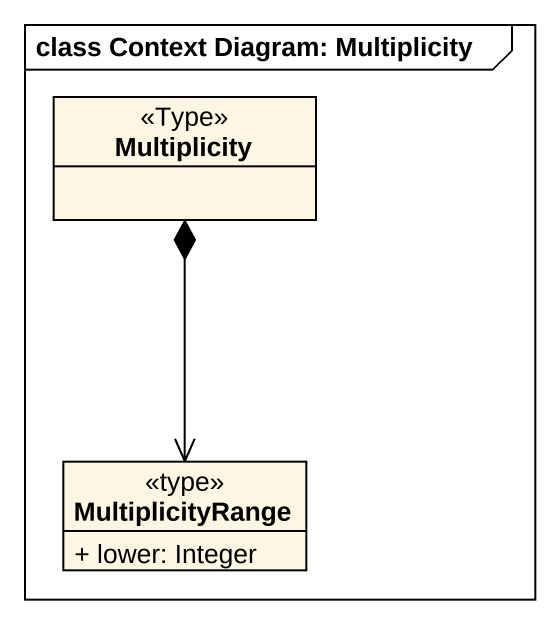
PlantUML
@startuml
mainframe class Context Diagram: Multiplicity
hide circle
hide empty members
skinparam classAttributeIconSize 0
class Multiplicity <<Type>>
class MultiplicityRange <<type>> {
  + lower: Integer
}
MultiplicityRange <-up-* Multiplicity
@enduml
